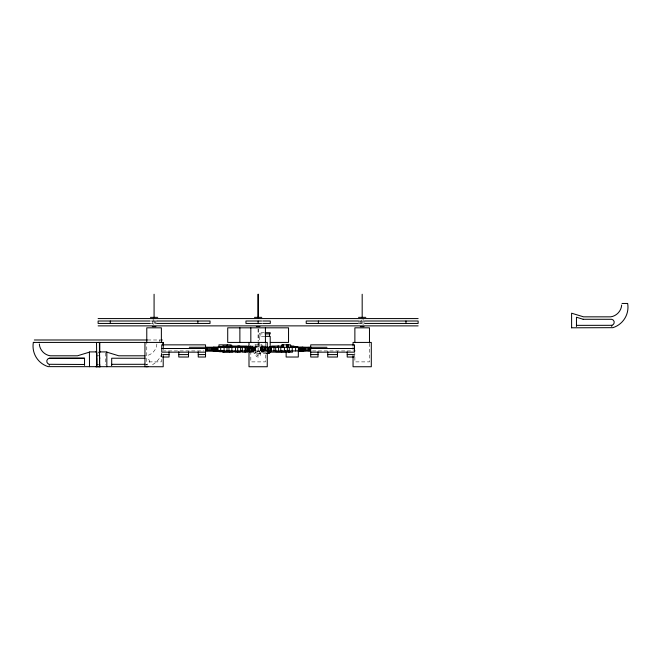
<?xml version="1.0" encoding="UTF-8"?>
<svg xmlns="http://www.w3.org/2000/svg" width="661" height="661" viewBox="0 0 661 661"><rect width="100%" height="100%" fill="white"/><g stroke="black" fill="none" stroke-linecap="round" stroke-linejoin="round"><path stroke-width="0.5" stroke-dasharray="3.31 2.48" d="M146.081 364.302L146.932 364.277L146.965 365.186L146.94 364.277A3.057 3.057 0 0 0 146.932 358.254M156.88 344.009C156.574 349.9 151.716 355.097 145.858 355.8M97.357 355.965L98.53 355.8M97.456 355.841L98.332 355.8M150.915 321.006L157.235 321.006M358.105 321.006L364.55 321.006M149.766 323.444L156.45 323.444M358.692 323.444L365.335 323.444M264.235 332.69L259.261 332.69L259.261 333.904L264.731 333.904M264.731 336.342L259.261 336.342L259.261 347.289M147.651 339.985L160.144 339.985M250.222 346.067L267.011 346.067M249.313 346.554L258.501 346.554L258.484 347.289M266.763 346.554L263.673 346.554L263.731 350.933M248.371 347.289L267.416 347.289M162.656 350.933L203.712 350.933M250.023 350.933L267.019 350.933M312.537 350.933L355.486 350.933M250.023 351.669L255.584 351.669M261.475 351.669L264.565 351.669L264.565 350.933M249.313 352.156L257.286 352.156L257.286 350.933M265.325 352.156L259.765 352.156L259.765 350.933M266.672 353.371L254.022 353.371L254.097 347.289M146.932 364.318L146.957 364.889M369.474 343.307L369.474 361.881L354.874 361.881L354.874 353.627M363.996 321.006L363.996 323.444M363.087 318.09L363.087 324.716M362.178 321.006L362.178 323.444M361.261 319.982L361.261 324.716M360.352 321.006L360.352 323.444M359.014 321.006L359.014 323.444M354.511 353.8L354.511 357.023M353.048 346.48L353.048 351.545M265.697 347.289L265.697 350.933M265.425 343.307L265.425 361.881L250.825 361.881L250.825 343.307M265.292 347.289L265.292 350.933M264.921 347.289L264.921 350.933M264.483 347.289L264.483 350.933M264.16 347.289L264.16 350.933M263.243 347.289L263.243 350.933M263.111 347.289L263.111 346.554L260.021 346.554L260.021 347.289M262.995 352.156L262.995 348.504L262.508 348.504L262.02 344.852L254.237 344.852L253.75 348.504L253.262 348.504L253.262 352.156M262.83 347.289L262.83 350.933M262.442 347.289L262.442 350.933M262.219 347.289L262.219 350.933M261.979 347.289L261.979 350.933M261.64 347.289L261.64 350.933M261.459 350.933L261.459 352.156M261.368 347.289L261.368 350.933M261.227 347.289L261.227 350.933M261.087 344.852L261.087 352.156M260.88 347.289L260.88 350.933M260.765 347.289L260.682 350.933M260.616 347.289L260.599 350.933M260.558 352.156L260.558 354.585A2.429 2.429 0 0 1 258.129 357.023A2.429 2.429 0 0 1 255.691 354.585L255.691 352.156M259.988 333.904L259.988 336.342M259.343 350.933L259.294 354.899A1.206 1.206 0 0 1 256.964 354.899L256.906 350.933M259.219 350.933L259.219 351.669L256.129 351.669L256.129 350.933M259.029 346.067L259.029 347.289M258.17 328.93L258.17 341.167M258.17 342.183L258.17 347.289M258.129 328.93L258.129 341.167M258.129 342.183L258.129 355.792M256.047 346.554L256.047 347.289M255.782 346.067L255.7 350.933M255.559 347.289L255.584 352.156M255.435 350.933L255.394 346.554M255.171 344.852L255.171 352.156M255.088 347.289L254.997 353.371M254.857 346.554L254.948 350.933M254.683 347.289L254.683 350.933M254.336 347.289L254.336 350.933M253.874 347.289L253.874 350.933M253.485 347.289L253.485 350.933M253.337 350.933L253.337 352.156M253.072 347.289L253.072 350.933M252.94 346.554L252.94 347.289M252.585 347.289L252.585 350.933M252.477 346.554L252.403 347.289M252.403 350.933L252.403 352.156M252.155 347.289L252.155 350.933M251.833 347.289L251.833 350.933M251.725 350.933L251.725 352.156M251.395 347.289L251.395 350.933M251.031 347.289L251.031 350.933M250.618 347.289L250.618 350.933M163.201 346.48L163.201 351.545M161.747 353.8L161.747 357.023M161.375 353.627L161.375 361.881L146.775 361.881L146.775 343.307M159.408 339.985L159.408 341.613M155.905 321.006L155.905 323.444M154.988 319.982L154.988 324.716M154.079 321.006L154.079 323.444M153.162 318.09L153.162 324.716M152.253 321.006L152.253 323.444M105.661 352.9L105.661 364.773M161.912 353.445A21.474 21.474 0 0 1 151.278 365.351M163.201 345.843A21.474 21.474 0 0 1 163.151 347.57"/><path stroke-width="0.99" d="M96.506 342.423L96.837 366.632M96.655 366.748L96.82 352.792M99.464 360.419L99.522 365.219A1.215 1.215 0 0 0 98.96 364.484M99.423 342.423L99.58 366.748L99.58 353.428L98.679 352.197M99.794 351.792L99.794 342.423L98.332 342.423M144.85 355.8L118.773 355.8L106.826 352.156L106.842 366.756M145.073 364.302L111.692 364.318L111.692 365.219L111.692 358.229L144.924 358.254M621.654 305.052C621.348 310.951 616.49 316.14 610.624 316.842L583.539 316.842L571.591 313.198L571.616 327.798M576.466 325.526L576.458 317.23L583.184 319.28M99.464 359.634L99.563 358.229L99.563 364.318M39.346 344.009C39.652 349.9 44.51 355.097 50.376 355.8L77.461 355.8L89.409 352.156L89.508 366.748M576.466 325.402L576.458 326.261L576.458 325.361L611.706 325.319A3.057 3.057 0 0 0 611.698 319.296L583.176 319.28M84.534 364.36L84.534 365.219L84.542 358.229L49.302 358.254A3.057 3.057 0 0 0 49.302 364.277L49.269 365.178L49.286 364.632M99.654 364.318L99.613 365.219A1.215 1.215 0 0 0 99.299 364.674M99.753 366.632L99.637 364.732M84.542 364.484L50.145 364.302M96.646 358.229L96.688 365.219A1.215 1.215 0 0 1 97.002 364.674M145.916 366.748L148.097 366.632M39.296 342.423L38.726 342.423M34.496 342.423L33.347 342.423A21.474 21.474 0 0 0 48.137 366.632L163.201 366.748L163.201 355.601M162.325 342.423L162.887 342.423A21.474 21.474 0 0 1 163.176 344.984M622.018 303.465L627.661 303.465A21.474 21.474 0 0 1 612.854 327.674L571.608 327.798M150.427 317.363L157.723 317.363M254.477 317.363L261.773 317.363M358.526 317.363L365.822 317.363M98.117 318.577L418.132 318.577M150.039 321.006L98.117 321.006L98.117 323.444L150.039 323.444M156.731 321.006L210.033 321.006L210.033 323.444L156.731 323.444M261.558 321.006L245.958 321.006L245.958 323.444L261.558 323.444M262.706 321.006L270.291 321.006L270.291 323.444L262.706 323.444M358.138 321.006L306.217 321.006L306.217 323.444L358.138 323.444M364.831 321.006L418.132 321.006L418.132 323.444L364.831 323.444M98.117 325.873L418.132 325.873M152.253 326.608L155.905 326.608M256.303 326.608L259.955 326.608M360.352 326.608L363.996 326.608M265.235 332.69L270.209 332.69L270.209 333.904L265.235 333.904M265.235 336.342L270.209 336.342L270.209 347.289M34.347 339.985L147.345 339.985M160.871 339.985L162.325 339.985M33.339 342.423L163.201 342.423L163.201 345.463M270.291 342.423L288.535 342.423L288.535 327.823L227.715 327.823L227.715 342.423L267.251 342.423L267.251 366.748L248.999 366.748L248.999 342.423M281.999 346.067L271.613 346.067L271.613 347.289M294.005 346.067L290.914 346.067L290.914 347.289M223.038 346.554L229.309 346.554L229.293 347.289M232.176 346.554L238.646 346.554M269.688 346.554L274.323 346.554M290.898 346.554L297.243 346.554M189.31 347.289L249.643 347.289M266.226 347.289L326.98 347.289M161.747 348.504L205.538 348.504M310.711 348.504L354.511 348.504M249.676 350.933L205.868 350.933L205.868 347.289M266.482 350.933L310.447 350.933L310.447 347.289M223.749 351.669L229.309 351.669M236.836 351.669L241.472 351.669L241.472 350.933M288.056 351.669L290.113 351.669M95.812 351.908L96.655 351.908L89.392 351.908M99.58 351.908L100.422 351.908M99.637 351.908L106.851 351.908M205.538 352.156L161.747 352.156L161.747 344.852L205.538 344.852L205.538 357.023L198.242 357.023L198.242 351.826M233.102 352.156L229.689 352.156L229.689 350.933M240.397 352.156L235.019 352.156L235.019 350.933M269.267 352.156L292.542 352.156L292.542 350.933M310.711 352.156L354.511 352.156L354.511 344.852L310.711 344.852L310.711 357.023L318.015 357.023L318.015 351.826M266.317 353.371L269.597 353.371L269.597 350.933M162.656 354.585L169.042 354.585M178.776 354.585L188.509 354.585M198.242 354.585L205.538 354.585M310.711 354.585L318.015 354.585M327.74 354.585L337.474 354.585M347.207 354.585L353.594 354.585M162.656 357.023L169.042 357.023L169.042 351.826M353.594 357.023L347.207 357.023L347.207 351.826M49.294 358.254L84.534 358.237M95.812 366.748L100.422 366.748M611.706 325.361L611.722 326.22L611.706 325.485M99.637 357.006L99.637 358.799M405.97 321.006L405.97 323.444M369.474 342.274L369.474 327.823L354.874 327.823L354.874 342.274M362.178 294.244L362.178 317.561M353.048 345.463L353.048 342.423L371.3 342.423L371.3 366.748L353.048 366.748L353.048 355.601M337.474 351.826L337.474 357.023L327.74 357.023L327.74 351.826M318.379 321.006L318.379 323.444M309.736 347.289L309.736 350.933M308.96 347.289L308.96 350.933M308.109 347.289L308.109 350.933M306.944 347.289L306.944 350.933M305.671 347.289L305.671 350.933M304.68 347.289L304.68 350.933M303.903 347.289L303.903 350.933M303.151 347.289L303.093 350.933M303.002 347.289L303.002 350.933M302.87 347.289L302.87 350.933M302.705 347.289L302.705 350.933M302.507 347.289L302.507 350.933M302.284 347.289L302.284 350.933M302.027 347.289L302.027 350.933M301.738 347.289L301.738 350.933M301.424 347.289L301.424 350.933M301.085 347.289L301.085 350.933M300.73 347.289L300.73 350.933M300.358 347.289L300.358 350.933M299.962 347.289L299.962 350.933M299.557 347.289L299.557 350.933M299.144 347.289L299.144 350.933M298.722 347.289L298.722 350.933M297.177 346.554L297.243 347.042M295.864 346.554L295.864 347.042M295.624 347.289L295.624 350.933M294.492 346.554L294.492 347.042M293.591 346.554L293.591 347.289M293.368 347.289L298.359 347.042L298.301 357.023L286.139 357.023L286.139 351.949M292.22 347.289L292.22 350.933M291.088 346.067L291.088 347.289M290.592 347.289L290.592 344.852L281.693 344.852L281.603 347.289M289.46 350.933L289.46 352.156M289.295 347.289L289.295 350.933M288.898 350.933L288.898 352.156M288.634 344.852L288.634 347.289M287.353 347.289L287.353 350.933M287.246 344.852L287.246 347.289M286.874 344.852L286.874 347.289M285.816 350.933L285.816 352.156M285.255 350.933L285.255 351.669L282.164 351.669L282.164 350.933M284.437 347.289L284.437 350.933M283.082 344.852L283.082 347.289M282.701 344.852L282.701 347.289M281.594 350.933L281.603 352.156M281.371 350.933L281.371 351.669L275.819 351.669L275.819 350.933M280.785 347.289L280.785 350.933M278.595 350.933L278.504 346.067M277.942 346.067L277.942 347.289M275.678 347.289L275.678 350.933M273.968 347.289L273.968 350.933M271.274 347.289L271.274 350.933M270.836 347.289L270.836 350.933M270.266 350.933L270.266 352.156M270.002 347.289L270.002 350.933M269.481 333.904L269.481 336.342M268.837 347.289L268.837 350.933M268.622 350.933L268.622 353.371M268.259 347.289L268.259 350.933M267.548 347.289L267.548 350.933M267.11 347.289L267.11 350.933M265.425 327.823L265.425 342.274M258.17 294.244L258.17 317.71M258.129 294.244L258.129 317.71M258.129 321.006L258.129 323.444M250.825 327.823L250.825 342.274M249.296 346.554L249.313 352.156M248.776 346.554L248.767 350.933M248.371 346.067L248.371 347.289M248.065 347.289L248.065 350.933M247.701 350.933L247.701 352.156L242.009 352.156L242.009 350.933M247.478 347.289L247.478 350.933M247.272 347.289L247.272 346.067L222.823 346.067L222.823 347.289M246.313 350.933L246.338 346.554L240.778 346.554L240.778 347.289M245.479 347.289L245.479 350.933M245.099 352.156L245.041 347.289M242.339 347.289L242.339 350.933M240.629 347.289L240.629 350.933M239.877 327.823L239.877 342.423M239.852 346.067L239.852 347.289M239.042 346.067L239.042 347.289M238.753 346.067L238.753 347.289M237.828 346.067L237.828 347.289M237.712 347.289L237.712 350.933M237.489 350.933L237.489 352.156M235.531 347.289L235.531 350.933M235.382 350.933L235.382 351.669L229.821 351.669L229.821 350.933M232.267 346.067L232.267 347.289M231.871 347.289L231.871 350.933M231.333 346.067L231.333 347.289M231.176 346.48L231.176 344.852L218.965 344.852L218.965 347.289M230.235 346.067L230.235 347.289M229.309 350.933L229.309 352.156L222.385 352.156L222.385 350.933M228.954 347.289L228.954 350.933M227.227 344.852L227.227 346.48M227.012 347.289L227.012 350.933M226.202 346.554L226.202 347.289M224.087 347.289L224.087 350.933M223.74 350.933L223.749 352.156M223.038 346.067L223.038 347.289M222.947 347.289L217.956 347.042L217.956 351.181L222.947 350.933M221.823 347.042L221.823 346.554L219.072 346.554L219.072 347.042M221.823 351.181L221.823 351.669L219.072 351.669L219.072 351.181M220.683 347.289L220.683 350.933M220.452 346.554L220.452 347.042M220.452 351.181L220.452 351.669M217.593 347.289L217.593 350.933M217.172 347.289L217.172 350.933M216.758 347.289L216.758 350.933M216.354 347.289L216.354 350.933M215.965 347.289L215.965 350.933M215.585 347.289L215.585 350.933M215.23 347.289L215.23 350.933M214.891 347.289L214.891 350.933M214.577 347.289L214.577 350.933M214.296 347.289L214.296 350.933M214.032 347.289L214.032 350.933M213.809 347.289L213.809 350.933M213.61 347.289L213.61 350.933M213.445 347.289L213.445 350.933M213.313 350.933L213.313 347.289L213.148 350.933M212.412 347.289L212.412 350.933M211.636 347.289L211.636 350.933M210.644 347.289L210.644 350.933M209.372 347.289L209.372 350.933M208.207 347.289L208.207 350.933M207.356 347.289L207.356 350.933M206.579 347.289L206.579 350.933M197.87 321.006L197.87 323.444M188.509 351.826L188.509 357.023L178.776 357.023L178.776 351.826M161.375 342.274L161.375 327.823L146.775 327.823L146.775 342.274M154.079 294.244L154.079 317.561M144.949 342.423L144.949 366.748M110.28 321.006L110.28 323.444M223.749 346.554L223.749 347.289L223.749 346.554"/></g></svg>
